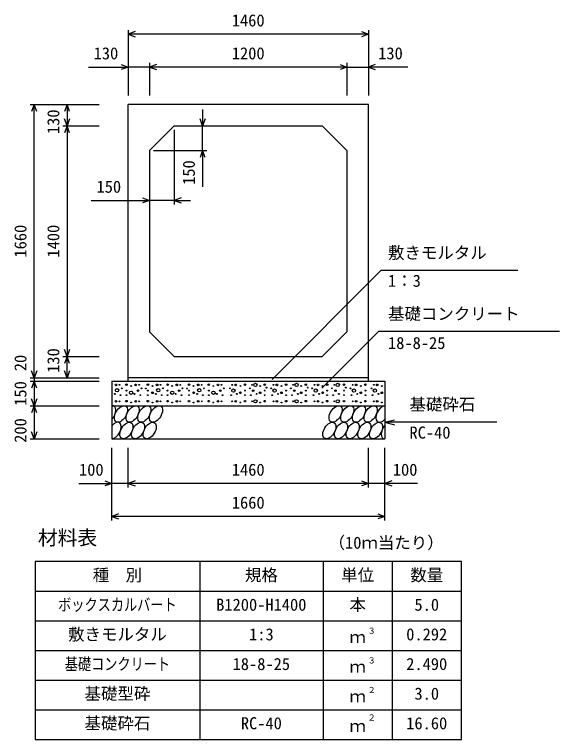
# Model space of a CAD drawing. Units: millimetres, scale not verified. Extents: x -25170 to 75630, y 0 to 35640.
# Drawn here: x 57569 to 60882, y 17985 to 22388 of the extents above; entities that cross this region are included whole.
import ezdxf
from ezdxf.enums import TextEntityAlignment as Align

# ---------------------------------------------------------------- set-up
doc = ezdxf.new("R2010")
doc.units = ezdxf.units.MM
doc.header["$LTSCALE"] = 60
for name, color, linetype, lineweight in [('DIM', 7, 'Continuous', 25), ('HATCH', 6, 'Continuous', 25), ('HYO', 3, 'Continuous', 25), ('HYO2', 4, 'Continuous', 25), ('OUTLINE', 3, 'Continuous', 25), ('TXT', 7, 'Continuous', 25)]:
    doc.layers.add(name, color=color, linetype=linetype, lineweight=lineweight)
doc.styles.add('ＭＳ ゴシック', font='')
doc.styles.get('ＭＳ ゴシック').set_extended_font_data('MS Gothic')

msp = doc.modelspace()

# ---------------------------------------------------------------- linework, layer by layer
at = {"layer": 'DIM'}
for p, q in [((58259.98, 22293.78), (58259.98, 21896.89)), ((58302.27, 22284.17), (58259.98, 22268.78)), ((59677.7, 22284.17), (59719.98, 22268.78)), ((59719.98, 22293.78), (59719.98, 21896.89)), ((59719.98, 22268.78), (58259.98, 22268.78)), ((58259.98, 22268.78), (58302.27, 22253.39)), ((59719.98, 22268.78), (59677.7, 22253.39)), ((58019.24, 22068.78), (58259.98, 22068.78)), ((58217.7, 22084.17), (58259.98, 22068.78)), ((58259.98, 22068.78), (58217.7, 22053.39)), ((58389.98, 22068.78), (58259.98, 22068.78)), ((58389.98, 22093.78), (58389.98, 21896.89)), ((58432.27, 22084.17), (58389.98, 22068.78)), ((59589.98, 22068.78), (58389.98, 22068.78)), ((58389.98, 22068.78), (58432.27, 22053.39)), ((59547.7, 22084.17), (59589.98, 22068.78)), ((59589.98, 22068.78), (59547.7, 22053.39)), ((59589.98, 22093.78), (59589.98, 21896.89)), ((59589.98, 22068.78), (59719.98, 22068.78)), ((59762.27, 22084.17), (59719.98, 22068.78)), ((59960.73, 22068.78), (59719.98, 22068.78)), ((59719.98, 22068.78), (59762.27, 22053.39)), ((57663.88, 21841.89), (58084.98, 21841.89)), ((57688.88, 21841.89), (57673.49, 21799.6)), ((57688.88, 20181.89), (57688.88, 21841.89)), ((57704.27, 21799.6), (57688.88, 21841.89)), ((57888.88, 21841.89), (57873.49, 21799.6)), ((57888.88, 21841.89), (57888.88, 21711.89)), ((57904.27, 21799.6), (57888.88, 21841.89)), ((58712.46, 21811.89), (58712.46, 21711.89)), ((57888.88, 21711.89), (57873.49, 21754.17)), ((57904.27, 21754.17), (57888.88, 21711.89)), ((58712.46, 21711.89), (58697.07, 21754.17)), ((58727.85, 21754.17), (58712.46, 21711.89)), ((57863.88, 21711.89), (58084.98, 21711.89)), ((57888.88, 21711.89), (57873.49, 21669.6)), ((57888.88, 21711.89), (57888.88, 20311.89)), ((57904.27, 21669.6), (57888.88, 21711.89)), ((58712.46, 21561.89), (58712.46, 21711.89)), ((58539.98, 21686.89), (58539.98, 21233.87)), ((58414.98, 21561.89), (58737.46, 21561.89)), ((58712.46, 21561.89), (58697.07, 21519.6)), ((58727.85, 21519.6), (58712.46, 21561.89)), ((58712.46, 21561.89), (58712.46, 21341.01)), ((58347.7, 21274.26), (58389.98, 21258.87)), ((58582.27, 21274.26), (58539.98, 21258.87)), ((58035.88, 21258.87), (58389.98, 21258.87)), ((58389.98, 21258.87), (58347.7, 21243.48)), ((58539.98, 21258.87), (58389.98, 21258.87)), ((58539.98, 21258.87), (58639.98, 21258.87)), ((58539.98, 21258.87), (58582.27, 21243.48)), ((59136.2, 20172.55), (59796.48, 20832.83)), ((60628.89, 20832.83), (59796.48, 20832.83)), ((59438.01, 20118.16), (59782.07, 20462.22)), ((60881.62, 20462.22), (59782.07, 20462.22)), ((57888.88, 20311.89), (57873.49, 20354.17)), ((57904.27, 20354.17), (57888.88, 20311.89)), ((57863.88, 20311.89), (58084.98, 20311.89)), ((57888.88, 20311.89), (57873.49, 20269.6)), ((57888.88, 20181.89), (57888.88, 20311.89)), ((57904.27, 20269.6), (57888.88, 20311.89)), ((57688.88, 20181.89), (57673.49, 20224.17)), ((57704.27, 20224.17), (57688.88, 20181.89)), ((57888.88, 20181.89), (57873.49, 20224.17)), ((57904.27, 20224.17), (57888.88, 20181.89)), ((57663.88, 20181.89), (58084.98, 20181.89)), ((57688.88, 20181.89), (57688.88, 20161.89)), ((57663.88, 20161.89), (58084.98, 20161.89)), ((57688.88, 20161.89), (57673.49, 20119.6)), ((57688.88, 20161.89), (57688.88, 20011.89)), ((57704.27, 20119.6), (57688.88, 20161.89)), ((57688.88, 20011.89), (57673.49, 20054.17)), ((57704.27, 20054.17), (57688.88, 20011.89)), ((57663.88, 20011.89), (58084.98, 20011.89)), ((57688.88, 20011.89), (57673.49, 19969.6)), ((57688.88, 20011.89), (57688.88, 19811.89)), ((57704.27, 19969.6), (57688.88, 20011.89)), ((59819.98, 19911.89), (59877.94, 19927.42)), ((60499.79, 19911.89), (59819.98, 19911.89)), ((59819.98, 19911.89), (59877.94, 19896.36)), ((57688.88, 19811.89), (57673.49, 19854.17)), ((57704.27, 19854.17), (57688.88, 19811.89)), ((57663.88, 19811.89), (58084.98, 19811.89)), ((58159.98, 19315.28), (58159.98, 19756.89)), ((58259.98, 19515.28), (58259.98, 19756.89)), ((59719.98, 19515.28), (59719.98, 19756.89)), ((59719.98, 19515.28), (59719.98, 19756.89)), ((59819.98, 19315.28), (59819.98, 19756.89)), ((58117.7, 19555.67), (58159.98, 19540.28)), ((58302.27, 19555.67), (58259.98, 19540.28)), ((59677.7, 19555.67), (59719.98, 19540.28)), ((59862.27, 19555.67), (59819.98, 19540.28)), ((57960.44, 19540.28), (58159.98, 19540.28)), ((58159.98, 19540.28), (58117.7, 19524.88)), ((58259.98, 19540.28), (58159.98, 19540.28)), ((59719.98, 19540.28), (58259.98, 19540.28)), ((58259.98, 19540.28), (58302.27, 19524.88)), ((59719.98, 19540.28), (59677.7, 19524.88)), ((59819.98, 19540.28), (59719.98, 19540.28)), ((60019.53, 19540.28), (59819.98, 19540.28)), ((59819.98, 19540.28), (59862.27, 19524.88)), ((58202.27, 19355.67), (58159.98, 19340.28)), ((59819.98, 19340.28), (58159.98, 19340.28)), ((58159.98, 19340.28), (58202.27, 19324.88)), ((59777.7, 19355.67), (59819.98, 19340.28)), ((59819.98, 19340.28), (59777.7, 19324.88))]:
    msp.add_line(p, q, dxfattribs=at)
at = {"layer": 'HATCH'}
for centre, radius in [((58186.02, 20139.07), 5), ((58207.05, 20139.07), 2.5), ((58249.95, 20139.94), 5), ((58277.99, 20132.06), 2.5), ((58306.02, 20139.07), 5), ((58327.05, 20139.07), 2.5), ((58379.95, 20139.94), 5), ((58407.99, 20132.06), 2.5), ((58436.02, 20139.07), 5), ((58457.05, 20139.07), 2.5), ((58499.95, 20139.94), 5), ((58527.99, 20132.06), 2.5), ((58556.02, 20139.07), 5), ((58577.05, 20139.07), 2.5), ((58629.95, 20139.94), 5), ((58657.99, 20132.06), 2.5), ((58686.02, 20139.07), 5), ((58707.05, 20139.07), 2.5), ((58749.95, 20139.94), 5), ((58777.99, 20132.06), 2.5), ((58806.02, 20139.07), 5), ((58827.05, 20139.07), 2.5), ((58892.91, 20139.07), 2.5), ((58913.94, 20139.07), 5), ((58941.98, 20132.06), 2.5), ((58970.01, 20139.94), 5), ((59012.91, 20139.07), 2.5), ((59033.94, 20139.07), 10), ((59061.98, 20132.06), 2.5), ((59090.01, 20139.94), 5), ((59101.35, 20122.37), 2.5), ((59142.91, 20139.07), 2.5), ((59163.94, 20139.07), 5), ((59191.98, 20132.06), 2.5), ((59220.01, 20139.94), 5), ((59262.91, 20139.07), 2.5), ((59283.94, 20139.07), 10), ((59311.98, 20132.06), 2.5), ((59340.01, 20139.94), 5), ((59351.35, 20122.37), 2.5), ((59392.91, 20139.07), 2.5), ((59413.94, 20139.07), 5), ((59441.98, 20132.06), 2.5), ((59470.01, 20139.94), 5), ((59512.91, 20139.07), 2.5), ((59533.94, 20139.07), 10), ((59571.84, 20139.94), 5), ((59583.18, 20122.37), 2.5), ((59624.73, 20139.07), 2.5), ((59645.76, 20139.07), 5), ((59673.8, 20132.06), 2.5), ((59701.84, 20139.94), 5), ((59752.79, 20139.07), 2.5), ((59773.83, 20139.07), 5), ((59801.86, 20132.06), 2.5), ((58179.01, 20083.91), 2.5), ((58192.56, 20106.05), 10), ((58214.06, 20076.04), 2.5), ((58221.07, 20118.05), 2.5), ((58249.95, 20104.05), 2.5), ((58249.95, 20076.04), 2.5), ((58277.99, 20090.92), 10), ((58299.01, 20083.91), 2.5), ((58320.04, 20104.05), 5), ((58334.06, 20076.04), 2.5), ((58341.07, 20118.05), 2.5), ((58367.53, 20117.15), 2.5), ((58379.95, 20104.05), 2.5), ((58379.95, 20076.04), 2.5), ((58407.99, 20090.92), 5), ((58429.01, 20083.91), 2.5), ((58442.56, 20106.05), 10), ((58464.06, 20076.04), 2.5), ((58471.07, 20118.05), 2.5), ((58499.95, 20104.05), 2.5), ((58499.95, 20076.04), 2.5), ((58527.99, 20090.92), 10), ((58549.01, 20083.91), 2.5), ((58570.04, 20104.05), 5), ((58584.06, 20076.04), 2.5), ((58591.07, 20118.05), 2.5), ((58617.53, 20117.15), 2.5), ((58629.95, 20104.05), 2.5), ((58629.95, 20076.04), 2.5), ((58657.99, 20090.92), 5), ((58679.01, 20083.91), 2.5), ((58692.56, 20106.05), 10), ((58714.06, 20076.04), 2.5), ((58721.07, 20118.05), 2.5), ((58749.95, 20104.05), 2.5), ((58749.95, 20076.04), 2.5), ((58777.99, 20090.92), 10), ((58799.01, 20083.91), 2.5), ((58820.04, 20104.05), 5), ((58834.06, 20076.04), 2.5), ((58841.07, 20118.05), 2.5), ((58878.89, 20118.05), 2.5), ((58885.9, 20076.04), 2.5), ((58899.92, 20104.05), 10), ((58920.95, 20083.91), 2.5), ((58941.98, 20090.92), 5), ((58970.01, 20104.05), 2.5), ((58970.01, 20076.04), 2.5), ((58998.89, 20118.05), 2.5), ((59005.9, 20076.04), 2.5), ((59019.92, 20104.05), 5), ((59040.95, 20083.91), 2.5), ((59061.98, 20090.92), 5), ((59090.01, 20104.05), 2.5), ((59090.01, 20076.04), 2.5), ((59128.89, 20118.05), 2.5), ((59135.9, 20076.04), 2.5), ((59149.92, 20104.05), 10), ((59170.95, 20083.91), 2.5), ((59191.98, 20090.92), 5), ((59220.01, 20104.05), 2.5), ((59220.01, 20076.04), 2.5), ((59248.89, 20118.05), 2.5), ((59255.9, 20076.04), 2.5), ((59269.92, 20104.05), 5), ((59290.95, 20083.91), 2.5), ((59311.98, 20090.92), 5), ((59340.01, 20104.05), 2.5), ((59340.01, 20076.04), 2.5), ((59378.89, 20118.05), 2.5), ((59385.9, 20076.04), 2.5), ((59399.92, 20104.05), 10), ((59420.95, 20083.91), 2.5), ((59441.98, 20090.92), 5), ((59470.01, 20104.05), 2.5), ((59470.01, 20076.04), 2.5), ((59498.89, 20118.05), 2.5), ((59505.9, 20076.04), 2.5), ((59519.92, 20104.05), 5), ((59540.95, 20083.91), 2.5), ((59571.84, 20104.05), 2.5), ((59571.84, 20076.04), 2.5), ((59610.71, 20118.05), 2.5), ((59617.72, 20076.04), 2.5), ((59631.74, 20104.05), 10), ((59652.77, 20083.91), 2.5), ((59673.8, 20090.92), 5), ((59701.84, 20104.05), 2.5), ((59701.84, 20076.04), 2.5), ((59738.78, 20118.05), 2.5), ((59745.79, 20076.04), 2.5), ((59759.81, 20104.05), 10), ((59780.83, 20083.91), 2.5), ((59801.86, 20090.92), 5), ((58186.02, 20039.07), 5), ((58207.05, 20039.07), 2.5), ((58249.95, 20039.94), 5), ((58277.99, 20032.06), 2.5), ((58306.02, 20039.07), 5), ((58327.05, 20039.07), 2.5), ((58379.95, 20039.94), 5), ((58407.99, 20032.06), 2.5), ((58436.02, 20039.07), 5), ((58457.05, 20039.07), 2.5), ((58499.95, 20039.94), 5), ((58527.99, 20032.06), 2.5), ((58556.02, 20039.07), 5), ((58577.05, 20039.07), 2.5), ((58629.95, 20039.94), 5), ((58657.99, 20032.06), 2.5), ((58686.02, 20039.07), 5), ((58707.05, 20039.07), 2.5), ((58749.95, 20039.94), 5), ((58777.99, 20032.06), 2.5), ((58806.02, 20039.07), 5), ((58827.05, 20039.07), 2.5), ((58892.91, 20039.07), 2.5), ((58913.94, 20039.07), 5), ((58941.98, 20032.06), 2.5), ((58970.01, 20039.94), 5), ((59012.91, 20039.07), 2.5), ((59033.94, 20039.07), 10), ((59061.98, 20032.06), 2.5), ((59090.01, 20039.94), 5), ((59142.91, 20039.07), 2.5), ((59163.94, 20039.07), 5), ((59191.98, 20032.06), 2.5), ((59220.01, 20039.94), 5), ((59262.91, 20039.07), 2.5), ((59283.94, 20039.07), 10), ((59311.98, 20032.06), 2.5), ((59340.01, 20039.94), 5), ((59392.91, 20039.07), 2.5), ((59413.94, 20039.07), 5), ((59441.98, 20032.06), 2.5), ((59470.01, 20039.94), 5), ((59512.91, 20039.07), 2.5), ((59533.94, 20039.07), 10), ((59571.84, 20039.94), 5), ((59624.73, 20039.07), 2.5), ((59645.76, 20039.07), 5), ((59673.8, 20032.06), 2.5), ((59701.84, 20039.94), 5), ((59752.79, 20039.07), 2.5), ((59773.83, 20039.07), 5), ((59801.86, 20032.06), 2.5)]:
    msp.add_circle(centre, radius, dxfattribs=at)
for centre, start_param, end_param in [((58145.33, 19961.88), 4.3355439, 6.7245934), ((59804.54, 19961.88), 0.4199491, 4.357003), ((58178.58, 19861.89), 3.4740877, 7.5860497), ((59837.79, 19861.89), 1.2805297, 3.4964223)]:
    msp.add_ellipse(centre, major_axis=(29.09, 47.08), ratio=0.5792, start_param=start_param, end_param=end_param, dxfattribs=at)
for centre in [(58216.29, 19961.88), (58287.24, 19961.88), (58358.2, 19961.88), (58429.15, 19961.88), (59520.71, 19961.88), (59591.67, 19961.88), (59662.63, 19961.88), (59733.58, 19961.88), (58249.53, 19861.89), (58320.49, 19861.89), (58391.45, 19861.89), (59483.01, 19861.89), (59553.96, 19861.89), (59624.92, 19861.89), (59695.87, 19861.89), (59766.83, 19861.89)]:
    msp.add_ellipse(centre, major_axis=(29.09, 47.08), ratio=0.5792, dxfattribs=at)
at = {"layer": 'HYO'}
for p, q in [((60284.98, 19065.28), (57694.98, 19065.28)), ((57694.98, 19065.28), (57694.98, 17985.28)), ((58694.98, 19065.28), (58694.98, 17985.28)), ((59444.98, 19065.28), (59444.98, 17985.28)), ((59864.98, 19065.28), (59864.98, 17985.28)), ((60284.98, 17985.28), (60284.98, 19065.28)), ((57694.98, 18885.28), (60284.98, 18885.28)), ((57694.98, 17985.28), (60284.98, 17985.28))]:
    msp.add_line(p, q, dxfattribs=at)
at = {"layer": 'HYO2'}
for p, q in [((57694.98, 18705.28), (60284.98, 18705.28)), ((57694.98, 18525.28), (60284.98, 18525.28)), ((57694.98, 18345.28), (60284.98, 18345.28)), ((57694.98, 18165.28), (60284.98, 18165.28))]:
    msp.add_line(p, q, dxfattribs=at)
at = {"layer": 'OUTLINE'}
for p, q in [((59719.98, 21841.89), (58259.98, 21841.89)), ((58259.98, 20161.89), (58259.98, 21841.89)), ((59719.98, 20161.89), (59719.98, 21841.89)), ((58539.98, 21711.89), (58389.98, 21561.89)), ((58539.98, 21711.89), (59439.98, 21711.89)), ((59589.98, 21561.89), (59439.98, 21711.89)), ((58389.98, 21561.89), (58389.98, 20461.89)), ((59589.98, 21561.89), (59589.98, 20461.89)), ((58539.98, 20311.89), (58389.98, 20461.89)), ((59439.98, 20311.89), (59589.98, 20461.89)), ((58539.98, 20311.89), (59439.98, 20311.89)), ((59719.98, 20181.89), (58259.98, 20181.89)), ((58159.98, 20161.89), (58159.98, 19811.89)), ((58159.98, 20161.89), (59819.98, 20161.89)), ((59819.98, 20161.89), (59819.98, 19811.89)), ((58159.98, 20011.89), (59819.98, 20011.89)), ((58159.98, 19811.89), (59819.98, 19811.89))]:
    msp.add_line(p, q, dxfattribs=at)

# ---------------------------------------------------------------- texts
at = {"layer": 'DIM', "style": 'ＭＳ ゴシック'}
for s, p in [('1460', (58889.98, 22293.78)), ('130', (58050.34, 22093.78)), ('1200', (58889.98, 22093.78)), ('130', (59779.62, 22093.78)), ('150', (58067.84, 21283.87)), ('敷きモルタル', (59839.33, 20882.83)), ('1：3', (59839.33, 20712.72)), ('基礎コンクリート', (59839.33, 20512.22)), ('18-8-25', (59839.33, 20334.59)), ('基礎砕石', (59969.72, 19961.89)), ('RC-40', (59969.72, 19790.51)), ('100', (57961.34, 19565.28)), ('1460', (58889.98, 19565.28)), ('100', (59868.62, 19565.28)), ('1660', (58889.98, 19365.28))]:
    msp.add_text(s, height=73.31, dxfattribs=at).set_placement(p, align=Align.BOTTOM_LEFT)
for s, p in [('130', (57863.88, 21661.89)), ('150', (58687.46, 21353.39)), ('1660', (57663.88, 20911.89)), ('1400', (57863.88, 20911.89)), ('130', (57863.88, 20211.89)), ('20', (57663.88, 20221.96)), ('150', (57663.88, 20011.89)), ('200', (57663.88, 19786.89))]:
    msp.add_text(s, height=73.31, rotation=90, dxfattribs=at).set_placement(p, align=Align.BOTTOM_LEFT)
at = {"layer": 'TXT', "style": 'ＭＳ ゴシック'}
for s, height, p in [('材料表', 87.98, (57711.65, 19140.28)), ('（10ｍ当たり）', 73.31, (59478.31, 19121.94)), ('種\u3000別', 73.31, (58044.98, 18925.28)), ('規格', 73.31, (58969.98, 18925.28)), ('単位', 73.31, (59554.98, 18925.28)), ('数量', 73.31, (59974.98, 18925.28)), ('本', 73.31, (59604.98, 18745.28)), ('B1200-H1400', 73.31, (58794.98, 18745.28)), ('5.0', 73.31, (59999.98, 18745.28)), ('敷きモルタル', 73.31, (57894.98, 18565.28)), ('1:3', 73.31, (58994.98, 18565.28)), ('ｍ', 73.31, (59604.98, 18548.61)), ('３', 36.66, (59714.22, 18615.89)), ('0.292', 73.31, (59949.98, 18565.28)), ('18-8-25', 73.31, (58894.98, 18385.28)), ('３', 36.66, (59714.22, 18435.89)), ('2.490', 73.31, (59949.98, 18385.28)), ('ｍ', 73.31, (59604.98, 18368.61)), ('基礎型砕', 73.31, (57994.98, 18205.28)), ('２', 36.66, (59714.22, 18255.89)), ('3.0', 73.31, (59999.98, 18205.28)), ('ｍ', 73.31, (59604.98, 18188.61)), ('基礎砕石', 73.31, (57994.98, 18025.28)), ('RC-40', 73.31, (58944.98, 18025.28)), ('２', 36.66, (59714.22, 18089.22)), ('16.60', 73.31, (59949.98, 18025.28)), ('ｍ', 73.31, (59604.98, 18008.61))]:
    msp.add_text(s, height=height, dxfattribs=at).set_placement(p, align=Align.BOTTOM_LEFT)
at = {"layer": 'TXT', "style": 'ＭＳ ゴシック', "width": 0.8}
for s, p in [('ボックスカルバート', (57834.98, 18745.28)), ('基礎コンクリート', (57874.98, 18385.28))]:
    msp.add_text(s, height=73.31, dxfattribs=at).set_placement(p, align=Align.BOTTOM_LEFT)

doc.saveas('drawing.dxf')
